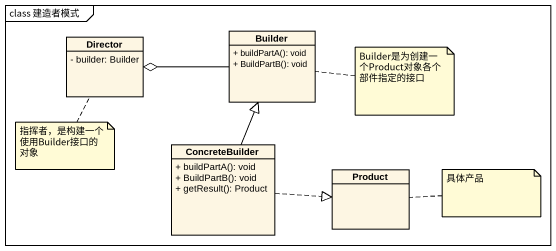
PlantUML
@startuml
mainframe class 建造者模式
hide circle
hide empty members
skinparam classAttributeIconSize 0
class Director {
  - builder: Builder
}
class Builder {
  + buildPartA(): void
  + BuildPartB(): void
}
class ConcreteBuilder {
  + buildPartA(): void
  + BuildPartB(): void
  + getResult(): Product
}
class Product
Builder -left-o Director
ConcreteBuilder -up-|> Builder
ConcreteBuilder .right.|> Product
note right of Builder : Builder是为创建一个Product对象各个部件指定的接口
note bottom of Director : 指挥者，是构建一个使用Builder接口的对象
note right of Product : 具体产品
@enduml
